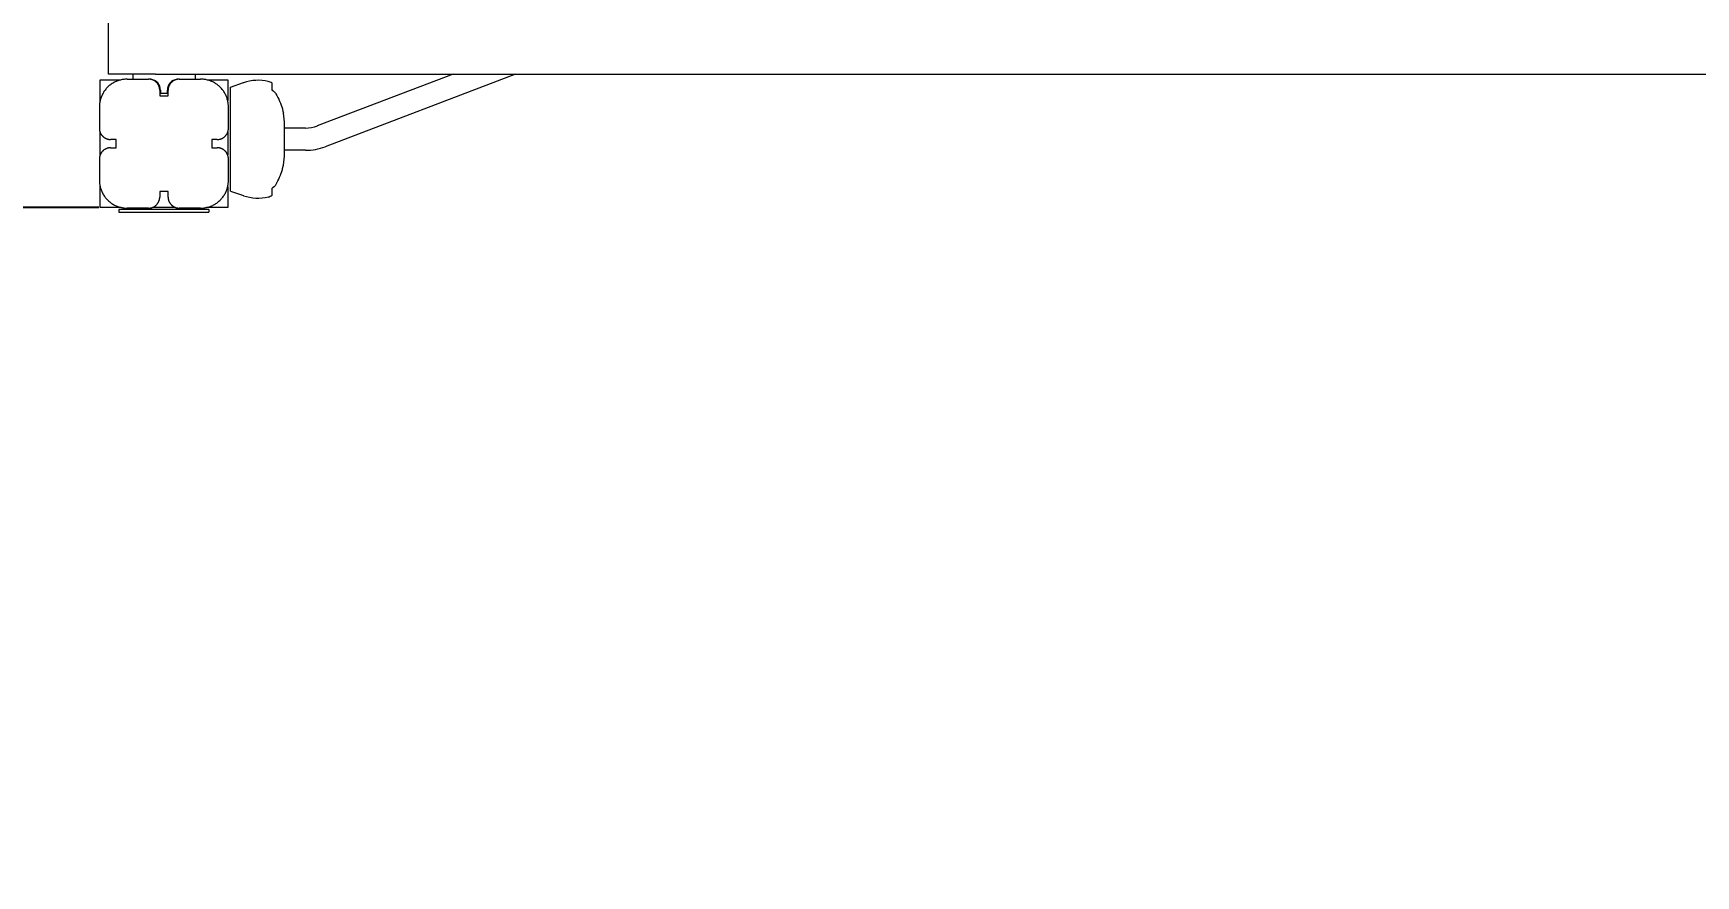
# Model space of a CAD drawing. Extents: x -3514 to 3672, y -2461 to 3671.
# Drawn here: x -1294 to -96, y -928 to -320 of the extents above; entities that cross this region are included whole.
import ezdxf

# ---------------------------------------------------------------- set-up
doc = ezdxf.new("R2010")
doc.units = 0
doc.header["$LTSCALE"] = 5
doc.header["$PDMODE"] = 33
doc.header["$PDSIZE"] = 20
doc.layers.get('Defpoints').update_dxf_attribs({"linetype": 'CONTINUOUS'})
for name, color, linetype in [('Lg_area', 4, 'CONTINUOUS'), ('Lg_dim', 7, 'CONTINUOUS'), ('Lg_prod', 40, 'CONTINUOUS')]:
    doc.layers.add(name, color=color, linetype=linetype)
doc.styles.add('LG1', font='arial.ttf', dxfattribs={"height": 185})
doc.dimstyles.new('LG_DIM', dxfattribs={"dimtxt": 185, "dimasz": 120, "dimexe": 50, "dimexo": 1, "dimgap": 50, "dimtad": 0, "dimtih": 1, "dimtoh": 1, "dimdec": 0, "dimrnd": 10, "dimdsep": 46, "dimtxsty": 'LG1', "dimcen": 2.5, "dimclrt": 4, "dimadec": 4, "dimazin": 0, "dimtfac": 1, "dimtdec": 0, "dimtmove": 0, "dimatfit": 3, "dimfxl": 1, "dimtolj": 1, "dimtzin": 0, "dimarcsym": 0})

# ---------------------------------------------------------------- blocks, each defined once
blk = doc.blocks.new('*D4')
at = {"layer": 'Defpoints', "color": 0}
for p in [(-2722.2, -362.5), (2722.8, -362.5), (2722.8, -2339.6)]:
    blk.add_point(p, dxfattribs=at)
at = {"layer": 'Lg_dim', "color": 0, "lineweight": -2}
for p, q in [((-2722.2, -363.5), (-2722.2, -2389.6)), ((2722.8, -363.5), (2722.8, -2389.6)), ((-2602.2, -2339.6), (-417.4, -2339.6)), ((2602.8, -2339.6), (233.8, -2339.6))]:
    blk.add_line(p, q, dxfattribs=at)
at = {"layer": 'Lg_dim', "color": 0}
for points in [[(-2602.2, -2319.6), (-2602.2, -2359.6), (-2722.2, -2339.6)], [(2602.8, -2359.6), (2602.8, -2319.6), (2722.8, -2339.6)]]:
    blk.add_solid(points, dxfattribs=at)
at = {"layer": 'Lg_dim', "color": 4, "insert": (-91.8, -2339.6), "char_height": 185, "attachment_point": 5, "style": 'LG1'}
blk.add_mtext('\\A1;5440', dxfattribs=at)
blk = doc.blocks.new('*D7')
at = {"layer": 'Defpoints', "color": 0}
for p in [(-1245.9, 446.9), (-3303.4, -446), (-1246, -446)]:
    blk.add_point(p, dxfattribs=at)
at = {"layer": 'Lg_dim', "color": 0, "lineweight": -2}
for p, q in [((-1246.9, 446.9), (-3353.4, 446.9)), ((-3303.4, 326.9), (-3303.4, 126.8)), ((-3303.4, -326), (-3303.4, -162.1)), ((-1247, -446), (-3353.4, -446))]:
    blk.add_line(p, q, dxfattribs=at)
at = {"layer": 'Lg_dim', "color": 0}
for points in [[(-3283.4, 326.9), (-3323.4, 326.9), (-3303.4, 446.9)], [(-3323.4, -326), (-3283.4, -326), (-3303.4, -446)]]:
    blk.add_solid(points, dxfattribs=at)
at = {"layer": 'Lg_dim', "color": 4, "insert": (-3303.4, -17.6), "char_height": 185, "attachment_point": 5, "style": 'LG1'}
blk.add_mtext('\\A1;890', dxfattribs=at)

msp = doc.modelspace()

# ---------------------------------------------------------------- linework, layer by layer
at = {"layer": 'Lg_area', "color": 83, "linetype": 'Continuous', "lineweight": 0}
msp.add_arc((-1221.5, -351), 1501, 180, 270, dxfattribs=at)
at = {"layer": 'Lg_prod', "linetype": 'Continuous', "lineweight": 0}
for p, q in [((-1240, -350, -424.8), (-1240, -305, -424.8)), ((-1246, -354, -424.8), (-1231.1, -354, -424.8)), ((-1246, -369.2, -424.8), (-1246, -354, -424.8)), ((-1206.1, -350, -424.8), (-1240, -350, -424.8)), ((-1226.5, -353.5, -424.8), (-1211, -353.5, -424.8)), ((-1222.5, -350, -424.8), (-1222.5, -353.5, -424.8)), ((-1208.1, -354, -424.8), (-1207.8, -354, -424.8)), ((-1192.1, -354, -424.8), (-1191.8, -354, -424.8)), ((-1189, -353.5, -424.8), (-1173.5, -353.5, -424.8)), ((-1177.5, -350, -424.8), (-1177.5, -353.5, -424.8)), ((-1168.8, -354, -424.8), (-1154, -354, -424.8)), ((-1154, -354, -424.8), (-1154, -368.8, -424.8)), ((-1152, -359.3, -424.8), (-1142.5, -356, -424.8)), ((-1152, -396.8, -424.8), (-1152, -359.3, -424.8)), ((-1122, -361.5, -424.8), (-1122, -356.4, -424.8)), ((-991.5, -350, -424.8), (-1089.4, -387.2, -424.8)), ((-946.4, -350, -424.8), (-1083.7, -402.2, -424.8)), ((-1203, -361.5, -424.8), (-1203, -365.5, -424.8)), ((-1203, -365.5, -424.8), (-1197, -365.5, -424.8)), ((-1202.5, -361.5, -424.8), (-1202.5, -363.5, -424.8)), ((-1202.5, -363.5, -424.8), (-1197.5, -363.5, -424.8)), ((-1197.5, -363.5, -424.8), (-1197.5, -361.5, -424.8)), ((-1197, -365.5, -424.8), (-1197, -361.5, -424.8)), ((-1246.5, -373.5, -424.8), (-1246.5, -389, -424.8)), ((-1153.5, -389, -424.8), (-1153.5, -373.5, -424.8)), ((-1246, -408.3, -424.8), (-1246, -391.6, -424.8)), ((-1154, -391.8, -424.8), (-1154, -408.1, -424.8)), ((-1113, -396.8, -424.8), (-1113, -386.7, -424.8)), ((-1097.9, -388.8, -424.8), (-1113, -388.8, -424.8)), ((-1234.5, -397, -424.8), (-1238.5, -397, -424.8)), ((-1238.5, -403, -424.8), (-1234.5, -403, -424.8)), ((-1234.5, -403, -424.8), (-1234.5, -397, -424.8)), ((-1161.5, -397, -424.8), (-1165.5, -397, -424.8)), ((-1165.5, -397, -424.8), (-1165.5, -403, -424.8)), ((-1165.5, -403, -424.8), (-1161.5, -403, -424.8)), ((-1152, -434.3, -424.8), (-1152, -396.8, -424.8)), ((-1113, -406.9, -424.8), (-1113, -396.8, -424.8)), ((-1097.9, -404.8, -424.8), (-1113, -404.8, -424.8)), ((-1246.5, -411, -424.8), (-1246.5, -426.5, -424.8)), ((-1153.5, -426.5, -424.8), (-1153.5, -411, -424.8)), ((-1246, -446, -424.8), (-1246, -430.7, -424.8)), ((-1154, -431.1, -424.8), (-1154, -446, -424.8)), ((-1197, -434.5, -424.8), (-1203, -434.5, -424.8)), ((-1203, -434.5, -424.8), (-1203, -438.5, -424.8)), ((-1197, -438.5, -424.8), (-1197, -434.5, -424.8)), ((-1152, -434.3, -424.8), (-1142.5, -437.5, -424.8)), ((-1122, -437.2, -424.8), (-1122, -432, -424.8)), ((-1230.7, -446, -424.8), (-1246, -446, -424.8)), ((-1167.5, -447.5, -424.8), (-1232.5, -447.5, -424.8)), ((-1232.5, -447.5, -424.8), (-1232.5, -449.5, -424.8)), ((-1232.5, -449.5, -424.8), (-1167.5, -449.5, -424.8)), ((-1211, -446.5, -424.8), (-1226.5, -446.5, -424.8)), ((-1191.6, -446, -424.8), (-1208.3, -446, -424.8)), ((-1173.5, -446.5, -424.8), (-1189, -446.5, -424.8)), ((-1154, -446, -424.8), (-1169.2, -446, -424.8)), ((-1167.5, -447.5, -424.8), (-1167.5, -449.5, -424.8))]:
    msp.add_line(p, q, dxfattribs=at)
for centre, radius, start, end in [((-1210.5, -361.5, -424.8), 8, 0, 82.7291), ((-1189.5, -361.5, -424.8), 8, 97.1586, 180), ((-1132.1, -386.3, -424.8), 32, 76.8467, 109), ((-1126.6, -362.9, -424.8), 8, 54.7211, 76.8467), ((-1183, -388.7, -424.8), 70, 1.7, 8.8417), ((-1097.9, -364.8, -424.8), 24, 270, 290.7941), ((-1183, -404.8, -424.8), 70, 351.1583, 358.3), ((-1097.9, -364.8, -424.8), 40, 270, 290.7941), ((-1132.1, -407.3, -424.8), 32, 251, 283.1533), ((-1126.6, -430.7, -424.8), 8, 283.1533, 305.2789)]:
    msp.add_arc(centre, radius, start, end, dxfattribs=at)
for points in [[(-1226.5, -353.5, -424.8), (-1238.2, -353.5, -424.8), (-1246.5, -361.7, -424.8), (-1246.5, -373.5, -424.8)], [(-1203, -361.5, -424.8), (-1203, -356.8, -424.8), (-1206.3, -353.5, -424.8), (-1211, -353.5, -424.8)], [(-1189, -353.5, -424.8), (-1193.6, -353.5, -424.8), (-1197, -356.8, -424.8), (-1197, -361.5, -424.8)], [(-1153.5, -373.5, -424.8), (-1153.5, -361.7, -424.8), (-1161.7, -353.5, -424.8), (-1173.5, -353.5, -424.8)], [(-1246.5, -389, -424.8), (-1246.5, -393.6, -424.8), (-1243.1, -397, -424.8), (-1238.5, -397, -424.8)], [(-1161.5, -397, -424.8), (-1156.8, -397, -424.8), (-1153.5, -393.6, -424.8), (-1153.5, -389, -424.8)], [(-1238.5, -403, -424.8), (-1243.1, -403, -424.8), (-1246.5, -406.3, -424.8), (-1246.5, -411, -424.8)], [(-1153.5, -411, -424.8), (-1153.5, -406.3, -424.8), (-1156.8, -403, -424.8), (-1161.5, -403, -424.8)], [(-1246.5, -426.5, -424.8), (-1246.5, -438.2, -424.8), (-1238.2, -446.5, -424.8), (-1226.5, -446.5, -424.8)], [(-1173.5, -446.5, -424.8), (-1161.7, -446.5, -424.8), (-1153.5, -438.2, -424.8), (-1153.5, -426.5, -424.8)], [(-1211, -446.5, -424.8), (-1206.3, -446.5, -424.8), (-1203, -443.1, -424.8), (-1203, -438.5, -424.8)], [(-1197, -438.5, -424.8), (-1197, -443.1, -424.8), (-1193.6, -446.5, -424.8), (-1189, -446.5, -424.8)]]:
    msp.add_rational_spline(points, [1, 0.804737854124, 0.804737854124, 1], degree=3, dxfattribs=at)
for points, knots in [([(-1206.1, -350, -424.8), (-1069.2, -350, -424.8), (-811.8, -350, -424.8), (-428.9, -350, -424.8), (-73.9, -350, -424.8), (252.9, -350, -424.8), (673.3, -350, -424.8), (985.6, -350, -424.8), (1207.4, -350, -424.8)], [0.0137985, 0.0137985, 0.0137985, 0.0137985, 0.1808609, 0.3231504, 0.4773302, 0.6101809, 0.7184396, 0.9868721, 0.9868721, 0.9868721, 0.9868721]), ([(-1120.5, -362.6, -424.8), (-1120.5, -362.6, -424.8), (-1120.5, -362.6, -424.8), (-1120.7, -362.4, -424.8), (-1120.9, -362.2, -424.8), (-1121.4, -361.8, -424.8), (-1121.7, -361.7, -424.8), (-1122, -361.5, -424.8)], [0.002113316, 0.002113316, 0.002113316, 0.002113316, 0.002114988, 0.002114988, 0.003172238, 0.003172238, 0.004229489, 0.004229489, 0.004229489, 0.004229489]), ([(-1122, -361.5, -424.8), (-1121.4, -361.8, -424.8), (-1120.9, -362.2, -424.8), (-1120.2, -362.8, -424.8), (-1120, -363, -424.8), (-1119.7, -363.5, -424.8), (-1119.5, -363.7, -424.8), (-1119.4, -364, -424.8)], [0.000000242, 0.000000242, 0.000000242, 0.000000242, 0.002114103, 0.002114103, 0.003171033, 0.003171033, 0.004227963, 0.004227963, 0.004227963, 0.004227963]), ([(-1114.6, -374.9, -424.8), (-1114.5, -375.4, -424.8), (-1114.3, -375.8, -424.8), (-1114.2, -376.4, -424.8), (-1114.2, -376.6, -424.8), (-1114.1, -376.9, -424.8), (-1114, -377.1, -424.8), (-1113.9, -377.4, -424.8), (-1113.9, -377.6, -424.8), (-1113.8, -377.8, -424.8), (-1113.8, -377.9, -424.8), (-1113.8, -378, -424.8), (-1113.8, -378, -424.8), (-1113.8, -378, -424.8)], [0.000143327, 0.000143327, 0.000143327, 0.000143327, 0.002148725, 0.002148725, 0.003151424, 0.003151424, 0.004154123, 0.004154123, 0.006159521, 0.006159521, 0.00716222, 0.00716222, 0.008164918, 0.008164918, 0.008164918, 0.008164918]), ([(-1114.6, -418.6, -424.8), (-1114.5, -418.1, -424.8), (-1114.3, -417.7, -424.8), (-1114.2, -417.1, -424.8), (-1114.2, -416.9, -424.8), (-1114.1, -416.6, -424.8), (-1114, -416.5, -424.8), (-1113.9, -416.1, -424.8), (-1113.9, -415.9, -424.8), (-1113.8, -415.7, -424.8), (-1113.8, -415.6, -424.8), (-1113.8, -415.6, -424.8), (-1113.8, -415.6, -424.8), (-1113.8, -415.6, -424.8)], [0.000143327, 0.000143327, 0.000143327, 0.000143327, 0.002148725, 0.002148725, 0.003151424, 0.003151424, 0.004154123, 0.004154123, 0.006159521, 0.006159521, 0.00716222, 0.00716222, 0.008164918, 0.008164918, 0.008164918, 0.008164918]), ([(-1122, -432, -424.8), (-1121.4, -431.7, -424.8), (-1120.9, -431.3, -424.8), (-1120.2, -430.7, -424.8), (-1120, -430.5, -424.8), (-1119.7, -430.1, -424.8), (-1119.5, -429.8, -424.8), (-1119.4, -429.6, -424.8)], [0.000000242, 0.000000242, 0.000000242, 0.000000242, 0.002114103, 0.002114103, 0.003171033, 0.003171033, 0.004227963, 0.004227963, 0.004227963, 0.004227963]), ([(-1120.5, -430.9, -424.8), (-1120.5, -430.9, -424.8), (-1120.5, -430.9, -424.8), (-1120.7, -431.1, -424.8), (-1120.9, -431.3, -424.8), (-1121.4, -431.7, -424.8), (-1121.7, -431.9, -424.8), (-1122, -432, -424.8)], [0.002113316, 0.002113316, 0.002113316, 0.002113316, 0.002114988, 0.002114988, 0.003172238, 0.003172238, 0.004229489, 0.004229489, 0.004229489, 0.004229489])]:
    msp.add_open_spline(points, degree=3, knots=knots, dxfattribs=at)
for points in [[(-1119.4, -364, -424.8), (-1117.2, -367.5, -424.8), (-1115.6, -371.2, -424.8), (-1114.6, -374.9, -424.8)], [(-1119.4, -429.6, -424.8), (-1117.2, -426, -424.8), (-1115.6, -422.3, -424.8), (-1114.6, -418.6, -424.8)]]:
    msp.add_open_spline(points, degree=3, dxfattribs=at)

# ---------------------------------------------------------------- dimensions: what is measured, and where the dimension line sits
at = {"layer": 'Lg_dim'}
dim = msp.add_linear_dim(base=(-3303.4, -446, -424.8), p1=(-1245.9, 446.9, -424.8), p2=(-1246, -446, -424.8), angle=90, dimstyle='LG_DIM', dxfattribs=at)
dim.commit()
dim.dimension.update_dxf_attribs({"geometry": '*D7', "text_midpoint": (-3303.4, -17.6, -424.8), "dimtype": 160})
dim = msp.add_linear_dim(base=(2722.8, -2339.6, -424.8), p1=(-2722.2, -362.5, -424.8), p2=(2722.8, -362.5, -424.8), dimstyle='LG_DIM', dxfattribs=at)
dim.commit()
dim.dimension.update_dxf_attribs({"geometry": '*D4', "text_midpoint": (-91.8, -2339.6, -424.8), "dimtype": 160})

doc.saveas('drawing.dxf')
